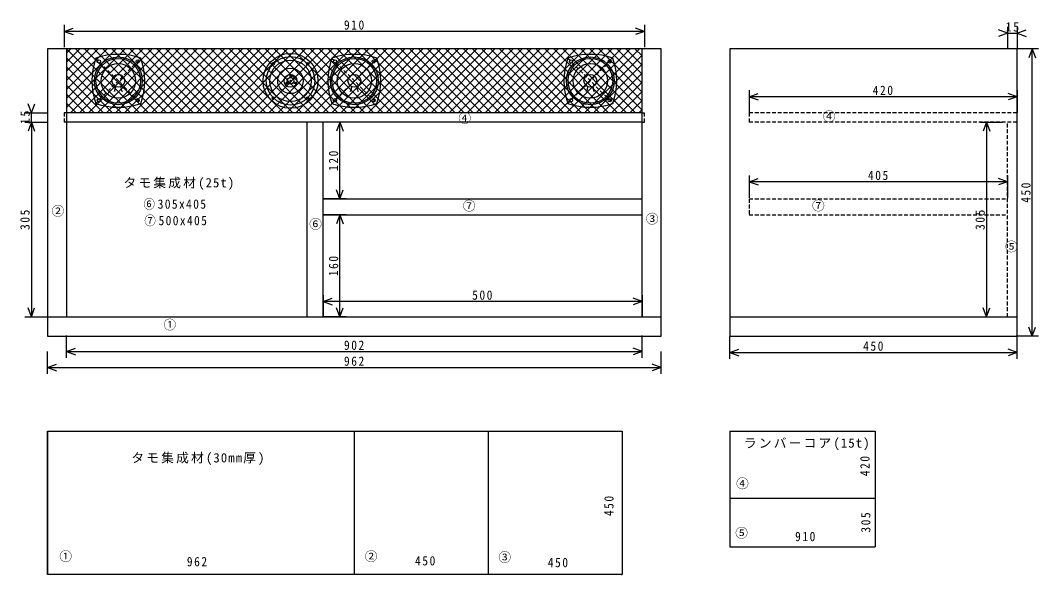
# Model space of a CAD drawing. Units: millimetres, scale not verified. Extents: x -823 to 774, y -426 to 442.
import ezdxf
from ezdxf.enums import TextEntityAlignment as Align

# ---------------------------------------------------------------- set-up
doc = ezdxf.new("R2010")
doc.units = ezdxf.units.MM
doc.header["$LTSCALE"] = 5
doc.linetypes.add('DASHED1', pattern=[1.8, 1.2, -0.6])
doc.layers.add('0-0', color=7, linetype='Continuous')
doc.styles.add('ＭＳ ゴシック', font='')
doc.styles.get('ＭＳ ゴシック').set_extended_font_data('MS Gothic')

msp = doc.modelspace()

# ---------------------------------------------------------------- linework, layer by layer
at = {"layer": '0-0', "color": 4}
for p, q in [((-754.184, 435.277), (-754.184, 400.277)), ((155.816, 435.277), (155.816, 400.277)), ((724.702, 432.309), (724.702, 397.309)), ((739.702, 432.309), (739.702, 397.309)), ((-754.184, 425.277), (-740.089, 430.408)), ((155.816, 425.277), (-754.184, 425.277)), ((-754.184, 425.277), (-740.089, 420.147)), ((155.816, 425.277), (141.721, 430.408)), ((155.816, 425.277), (141.721, 420.147)), ((724.702, 422.309), (710.607, 427.439)), ((724.702, 422.309), (710.607, 417.179)), ((724.702, 422.309), (739.702, 422.309)), ((739.702, 422.309), (753.797, 427.439)), ((739.702, 422.309), (753.797, 417.179)), ((773.536, 397.733), (738.536, 397.733)), ((763.536, 397.733), (758.406, 383.638)), ((763.536, -52.267), (763.536, 397.733)), ((763.536, 397.733), (768.667, 383.638)), ((319.702, 332.863), (319.702, 297.863)), ((319.702, 322.863), (333.797, 327.993)), ((739.702, 322.863), (319.702, 322.863)), ((319.702, 322.863), (333.797, 317.732)), ((739.702, 322.863), (725.607, 327.993)), ((739.702, 322.863), (725.607, 317.732)), ((739.702, 332.863), (739.702, 297.863)), ((-805.203, 297.733), (-810.333, 311.829)), ((-815.203, 297.733), (-780.203, 297.733)), ((-815.474, 282.733), (-780.203, 282.733)), ((-805.474, 282.733), (-810.604, 268.638)), ((-805.474, 282.733), (-805.474, -22.267)), ((-805.474, 282.733), (-800.344, 268.638)), ((-311.826, 282.733), (-346.826, 282.733)), ((-321.826, 282.733), (-326.957, 268.638)), ((-321.826, 162.733), (-321.826, 282.733)), ((-321.826, 282.733), (-316.696, 268.638)), ((681.775, 282.733), (716.775, 282.733)), ((691.775, 282.733), (686.644, 268.638)), ((691.775, 282.733), (691.775, -22.267)), ((691.775, 282.733), (696.905, 268.638)), ((319.702, 199.573), (319.702, 164.573)), ((319.702, 189.573), (333.797, 194.703)), ((724.702, 189.573), (710.607, 194.703)), ((724.702, 199.573), (724.702, 164.573)), ((-321.826, 162.733), (-326.957, 176.829)), ((-321.826, 162.733), (-316.696, 176.829)), ((724.702, 189.573), (319.702, 189.573)), ((319.702, 189.573), (333.797, 184.442)), ((724.702, 189.573), (710.607, 184.442)), ((-311.826, 162.733), (-346.826, 162.733)), ((-311.826, 137.733), (-346.826, 137.733)), ((-321.826, 137.733), (-326.957, 123.638)), ((-321.826, -22.267), (-321.826, 137.733)), ((-321.826, 137.733), (-316.696, 123.638)), ((-348.184, 11.878), (-348.184, -23.122)), ((-348.184, 1.878), (-334.089, 7.009)), ((151.816, 1.878), (-348.184, 1.878)), ((-348.184, 1.878), (-334.089, -3.252)), ((151.816, 1.878), (137.721, 7.009)), ((151.816, 1.878), (137.721, -3.252)), ((151.816, 11.878), (151.816, -23.122)), ((-805.474, -22.267), (-810.604, -8.171)), ((-805.474, -22.267), (-800.344, -8.171)), ((-321.826, -22.267), (-326.957, -8.171)), ((-321.826, -22.267), (-316.696, -8.171)), ((691.775, -22.267), (686.644, -8.171)), ((691.775, -22.267), (696.905, -8.171)), ((-815.474, -22.267), (-780.474, -22.267)), ((-311.826, -22.267), (-346.826, -22.267)), ((681.775, -22.267), (716.775, -22.267)), ((763.536, -52.267), (758.406, -38.171)), ((763.536, -52.267), (768.667, -38.171)), ((-750.184, -86.684), (-750.184, -51.684)), ((151.816, -86.684), (151.816, -51.684)), ((289.702, -88.044), (289.702, -53.044)), ((773.536, -52.267), (738.536, -52.267)), ((739.702, -88.044), (739.702, -53.044)), ((-780.184, -111.684), (-780.184, -76.684)), ((-750.184, -76.684), (-736.089, -71.554)), ((-750.184, -76.684), (151.816, -76.684)), ((-750.184, -76.684), (-736.089, -81.814)), ((151.816, -76.684), (137.721, -71.554)), ((151.816, -76.684), (137.721, -81.814)), ((181.816, -111.684), (181.816, -76.684)), ((289.702, -78.044), (303.797, -72.914)), ((289.702, -78.044), (739.702, -78.044)), ((289.702, -78.044), (303.797, -83.174)), ((739.702, -78.044), (725.607, -72.914)), ((739.702, -78.044), (725.607, -83.174)), ((-780.184, -101.684), (-766.089, -96.554)), ((-780.184, -101.684), (181.816, -101.684)), ((-780.184, -101.684), (-766.089, -106.814)), ((181.816, -101.684), (167.721, -96.554)), ((181.816, -101.684), (167.721, -106.814))]:
    msp.add_line(p, q, dxfattribs=at)
at = {"layer": '0-0'}
for p, q in [((-780.184, 397.733), (-780.184, -52.267)), ((181.816, 397.733), (-780.184, 397.733)), ((-750.184, 397.733), (-750.184, -22.267)), ((-750.184, 306.051), (-658.502, 397.733)), ((-750.184, 376.761), (-729.212, 397.733)), ((-750.184, 320.193), (-672.644, 397.733)), ((-750.184, 334.335), (-686.786, 397.733)), ((-750.184, 348.477), (-700.928, 397.733)), ((-750.184, 362.619), (-715.07, 397.733)), ((-750.184, 390.904), (-743.354, 397.733)), ((-750.184, 397.723), (-650.194, 297.733)), ((-750.184, 383.581), (-664.336, 297.733)), ((-744.359, 297.733), (-644.359, 397.733)), ((-736.052, 397.733), (-636.052, 297.733)), ((-730.217, 297.733), (-630.217, 397.733)), ((-721.91, 397.733), (-621.91, 297.733)), ((-716.075, 297.733), (-616.075, 397.733)), ((-707.767, 397.733), (-607.767, 297.733)), ((-701.933, 297.733), (-601.933, 397.733)), ((-693.625, 397.733), (-593.625, 297.733)), ((-687.791, 297.733), (-587.791, 397.733)), ((-679.483, 397.733), (-579.483, 297.733)), ((-673.649, 297.733), (-573.649, 397.733)), ((-665.341, 397.733), (-565.341, 297.733)), ((-659.507, 297.733), (-559.507, 397.733)), ((-651.199, 397.733), (-551.199, 297.733)), ((-645.364, 297.733), (-545.364, 397.733)), ((-637.057, 397.733), (-537.057, 297.733)), ((-631.222, 297.733), (-531.222, 397.733)), ((-622.915, 397.733), (-522.915, 297.733)), ((-617.08, 297.733), (-517.08, 397.733)), ((-608.772, 397.733), (-508.772, 297.733)), ((-602.938, 297.733), (-502.938, 397.733)), ((-594.63, 397.733), (-494.63, 297.733)), ((-588.796, 297.733), (-488.796, 397.733)), ((-580.488, 397.733), (-480.488, 297.733)), ((-574.654, 297.733), (-474.654, 397.733)), ((-566.346, 397.733), (-466.346, 297.733)), ((-560.512, 297.733), (-460.512, 397.733)), ((-552.204, 397.733), (-452.204, 297.733)), ((-546.37, 297.733), (-446.37, 397.733)), ((-538.062, 397.733), (-438.062, 297.733)), ((-532.227, 297.733), (-432.227, 397.733)), ((-523.92, 397.733), (-423.92, 297.733)), ((-518.085, 297.733), (-418.085, 397.733)), ((-509.778, 397.733), (-409.778, 297.733)), ((-503.943, 297.733), (-403.943, 397.733)), ((-495.635, 397.733), (-395.635, 297.733)), ((-489.801, 297.733), (-389.801, 397.733)), ((-481.493, 397.733), (-381.493, 297.733)), ((-475.659, 297.733), (-375.659, 397.733)), ((-467.351, 397.733), (-367.351, 297.733)), ((-461.517, 297.733), (-361.517, 397.733)), ((-453.209, 397.733), (-353.209, 297.733)), ((-447.375, 297.733), (-347.375, 397.733)), ((-439.067, 397.733), (-339.067, 297.733)), ((-433.232, 297.733), (-333.232, 397.733)), ((-424.925, 397.733), (-324.925, 297.733)), ((-419.09, 297.733), (-319.09, 397.733)), ((-410.783, 397.733), (-310.783, 297.733)), ((-404.948, 297.733), (-304.948, 397.733)), ((-396.64, 397.733), (-296.64, 297.733)), ((-390.806, 297.733), (-290.806, 397.733)), ((-382.498, 397.733), (-282.498, 297.733)), ((-376.664, 297.733), (-276.664, 397.733)), ((-368.356, 397.733), (-268.356, 297.733)), ((-362.522, 297.733), (-262.522, 397.733)), ((-354.214, 397.733), (-254.214, 297.733)), ((-348.38, 297.733), (-248.38, 397.733)), ((-348.184, 396.924), (-348.184, 397.733)), ((-340.072, 397.733), (-240.072, 297.733)), ((-334.238, 297.733), (-234.238, 397.733)), ((-325.93, 397.733), (-225.93, 297.733)), ((-320.095, 297.733), (-220.095, 397.733)), ((-311.788, 397.733), (-211.788, 297.733)), ((-305.953, 297.733), (-205.953, 397.733)), ((-297.646, 397.733), (-197.646, 297.733)), ((-291.811, 297.733), (-191.811, 397.733)), ((-283.503, 397.733), (-183.503, 297.733)), ((-277.669, 297.733), (-177.669, 397.733)), ((-269.361, 397.733), (-169.361, 297.733)), ((-263.527, 297.733), (-163.527, 397.733)), ((-255.219, 397.733), (-155.219, 297.733)), ((-249.385, 297.733), (-149.385, 397.733)), ((-241.077, 397.733), (-141.077, 297.733)), ((-235.243, 297.733), (-135.243, 397.733)), ((-226.935, 397.733), (-126.935, 297.733)), ((-221.1, 297.733), (-121.1, 397.733)), ((-212.793, 397.733), (-112.793, 297.733)), ((-206.958, 297.733), (-106.958, 397.733)), ((-198.651, 397.733), (-98.651, 297.733)), ((-192.816, 297.733), (-92.816, 397.733)), ((-184.508, 397.733), (-84.508, 297.733)), ((-178.674, 297.733), (-78.674, 397.733)), ((-170.366, 397.733), (-70.366, 297.733)), ((-164.532, 297.733), (-64.532, 397.733)), ((-156.224, 397.733), (-56.224, 297.733)), ((-150.39, 297.733), (-50.39, 397.733)), ((-142.082, 397.733), (-42.082, 297.733)), ((-136.248, 297.733), (-36.248, 397.733)), ((-127.94, 397.733), (-27.94, 297.733)), ((-122.105, 297.733), (-22.105, 397.733)), ((-113.798, 397.733), (-13.798, 297.733)), ((-107.963, 297.733), (-7.963, 397.733)), ((-99.656, 397.733), (0.344, 297.733)), ((-93.821, 297.733), (6.179, 397.733)), ((-85.513, 397.733), (14.487, 297.733)), ((-79.679, 297.733), (20.321, 397.733)), ((-71.371, 397.733), (28.629, 297.733)), ((-65.537, 297.733), (34.463, 397.733)), ((-57.229, 397.733), (42.771, 297.733)), ((-51.395, 297.733), (48.605, 397.733)), ((-43.087, 397.733), (56.913, 297.733)), ((-37.253, 297.733), (62.747, 397.733)), ((-28.945, 397.733), (71.055, 297.733)), ((-23.111, 297.733), (76.889, 397.733)), ((-14.803, 397.733), (85.197, 297.733)), ((-8.968, 297.733), (91.032, 397.733)), ((-0.661, 397.733), (99.339, 297.733)), ((5.174, 297.733), (105.174, 397.733)), ((13.481, 397.733), (113.481, 297.733)), ((19.316, 297.733), (119.316, 397.733)), ((27.624, 397.733), (127.624, 297.733)), ((33.458, 297.733), (133.458, 397.733)), ((41.766, 397.733), (141.766, 297.733)), ((47.6, 297.733), (147.6, 397.733)), ((55.908, 397.733), (151.816, 301.825)), ((61.742, 297.733), (151.816, 387.807)), ((70.05, 397.733), (151.816, 315.967)), ((84.192, 397.733), (151.816, 330.109)), ((98.334, 397.733), (151.816, 344.251)), ((112.476, 397.733), (151.816, 358.394)), ((126.619, 397.733), (151.816, 372.536)), ((140.761, 397.733), (151.816, 386.678)), ((151.816, -21.762), (151.816, 397.733)), ((181.816, -52.267), (181.816, 397.733)), ((-750.184, 369.439), (-678.478, 297.733)), ((-424.693, 373.154), (-427.522, 375.982)), ((-373.782, 373.154), (-370.953, 375.982)), ((75.884, 297.733), (151.816, 373.665)), ((-750.184, 355.297), (-692.62, 297.733)), ((-400.237, 357.648), (-400.237, 352.597)), ((-398.237, 357.648), (-398.237, 352.597)), ((90.027, 297.733), (151.816, 359.523)), ((-750.184, 341.155), (-706.762, 297.733)), ((-403.88, 345.841), (-408.1, 343.066)), ((-402.781, 344.171), (-407.001, 341.395)), ((-400.237, 347.698), (-398.237, 347.698)), ((-399.237, 348.698), (-399.237, 346.698)), ((-395.135, 344.839), (-390.497, 342.839)), ((-394.343, 346.676), (-389.705, 344.675)), ((104.169, 297.733), (151.816, 345.381)), ((-750.184, 327.013), (-720.905, 297.733)), ((-424.693, 322.242), (-427.522, 319.414)), ((-373.782, 322.242), (-370.953, 319.414)), ((118.311, 297.733), (151.816, 331.238)), ((-750.184, 312.87), (-735.047, 297.733)), ((132.453, 297.733), (151.816, 317.096)), ((-750.184, 298.728), (-749.189, 297.733)), ((151.816, 297.733), (-750.184, 297.733)), ((146.595, 297.733), (151.816, 302.954)), ((151.816, 282.733), (-750.184, 282.733)), ((-373.184, -21.762), (-373.184, 282.733)), ((-348.184, -21.762), (-348.184, 282.733)), ((-348.184, 162.733), (151.816, 162.733)), ((-348.184, 137.733), (151.816, 137.733)), ((-780.184, -22.267), (181.816, -22.267)), ((151.816, -22.267), (151.816, -21.762)), ((289.702, -22.267), (739.702, -22.267)), ((-780.184, -52.267), (181.816, -52.267)), ((-780.184, -201.295), (-780.184, -426.295)), ((-631.088, -201.295), (-628.368, -201.295)), ((-299.184, -201.295), (-299.184, -426.295)), ((-89.184, -201.295), (-89.184, -426.295)), ((289.702, -306.295), (517.202, -306.295)), ((119.816, -426.295), (120.816, -426.295))]:
    msp.add_line(p, q, dxfattribs=at)
at = {"layer": '0-0', "linetype": 'DASHED1'}
for p, q in [((-704.539, 312.378), (-633.829, 383.088)), ((-704.539, 383.088), (-633.829, 312.378)), ((-334.539, 312.378), (-263.829, 383.088)), ((-334.539, 383.088), (-263.829, 312.378)), ((35.461, 312.378), (106.171, 383.088)), ((35.461, 383.088), (106.171, 312.378)), ((151.816, 297.733), (155.816, 297.733)), ((155.816, 282.733), (155.816, 297.733)), ((739.702, 297.733), (319.702, 297.733)), ((319.702, 297.733), (319.702, 282.733)), ((-750.184, 282.733), (-754.184, 282.733)), ((151.816, 282.733), (155.816, 282.733)), ((739.702, 282.733), (319.702, 282.733)), ((724.702, -22.267), (724.702, 282.733)), ((319.702, 162.733), (319.702, 137.733)), ((319.702, 162.733), (724.702, 162.733)), ((319.702, 137.733), (724.702, 137.733))]:
    msp.add_line(p, q, dxfattribs=at)
at = {"layer": '0-0'}
msp.add_lwpolyline([(289.702, -52.267), (739.702, -52.267), (739.702, 397.733), (289.702, 397.733)], close=True, dxfattribs=at)
at = {"layer": '0-0', "color": 4}
msp.add_lwpolyline([(-805.203, 282.733), (-805.203, 297.733), (-800.072, 311.829)], dxfattribs=at)
at = {"layer": '0-0', "linetype": 'DASHED1'}
msp.add_lwpolyline([(-750.184, 297.733), (-754.184, 297.733), (-754.184, 282.733)], dxfattribs=at)
at = {"layer": '0-0'}
for points in [[(119.816, -426.295), (-780.184, -426.295), (-780.184, -201.295), (119.816, -201.295)], [(-780.184, -201.295), (120.816, -201.295), (120.816, -426.295)], [(289.702, -201.295), (289.702, -382.595), (517.202, -382.595)], [(289.702, -201.295), (517.202, -201.295), (517.202, -382.595)]]:
    msp.add_lwpolyline(points, dxfattribs=at)
for centre, radius in [((-669.184, 347.733), 37.5), ((-399.237, 347.698), 43), ((-399.237, 347.698), 38), ((-299.184, 347.733), 37.5), ((70.816, 347.733), 37.5), ((-669.184, 347.733), 35), ((-699.59, 378.139), 2.5), ((-669.184, 347.733), 27), ((-638.778, 378.139), 2.5), ((-399.237, 347.698), 32.5), ((-426.107, 374.568), 2), ((-399.237, 347.698), 20), ((-372.367, 374.568), 2), ((-299.184, 347.733), 35), ((-329.59, 378.139), 2.5), ((-299.184, 347.733), 27), ((-268.778, 378.139), 2.5), ((70.816, 347.733), 35), ((40.41, 378.139), 2.5), ((70.816, 347.733), 27), ((101.222, 378.139), 2.5), ((-669.184, 347.733), 10), ((-399.237, 347.698), 10), ((-399.237, 347.698), 5), ((-299.184, 347.733), 10), ((70.816, 347.733), 10), ((-399.237, 347.698), 1), ((-699.59, 317.328), 2.5), ((-675.184, 331.165), 0.2), ((-663.184, 331.165), 0.2), ((-638.778, 317.328), 2.5), ((-426.107, 320.828), 2), ((-372.367, 320.828), 2), ((-329.59, 317.328), 2.5), ((-305.184, 331.165), 0.2), ((-293.184, 331.165), 0.2), ((-268.778, 317.328), 2.5), ((40.41, 317.328), 2.5), ((64.816, 331.165), 0.2), ((76.816, 331.165), 0.2), ((101.222, 317.328), 2.5)]:
    msp.add_circle(centre, radius, dxfattribs=at)
for centre, radius, start, end in [((-669.184, 284.447), 104.786, 70.28108, 109.71875), ((-299.184, 284.447), 104.786, 70.28108, 109.71875), ((70.816, 284.447), 104.786, 70.28108, 109.71875), ((-605.898, 347.733), 104.786, 160.28108, 199.71875), ((-732.47, 347.733), 104.786, 340.28108, 19.71875), ((-235.898, 347.733), 104.786, 160.28108, 199.71875), ((-362.47, 347.733), 104.786, 340.28108, 19.71875), ((134.102, 347.733), 104.786, 160.28108, 199.71875), ((7.53, 347.733), 104.786, 340.28108, 19.71875), ((-690.098, 339.166), 16.925, 331.78838, 357.97403), ((-648.27, 339.166), 16.925, 182.02293, 208.21141), ((-320.098, 339.166), 16.925, 331.78838, 357.97403), ((-278.27, 339.166), 16.925, 182.02293, 208.21141), ((49.902, 339.166), 16.925, 331.78838, 357.97403), ((91.73, 339.166), 16.925, 182.02293, 208.21141), ((-669.184, 411.02), 104.786, 250.28108, 289.71875), ((-299.184, 411.02), 104.786, 250.28108, 289.71875), ((70.816, 411.02), 104.786, 250.28108, 289.71875)]:
    msp.add_arc(centre, radius, start, end, dxfattribs=at)
at = {"layer": '0-0', "linetype": 'DASHED1'}
for centre in [(-690.098, 339.166), (-320.098, 339.166), (49.902, 339.166)]:
    msp.add_arc(centre, 16.925, 331.78835, 357.97682, dxfattribs=at)

# ---------------------------------------------------------------- texts
at = {"layer": '0-0', "style": 'ＭＳ ゴシック'}
for s, p in [('④', (-136.01, 277.461)), ('④', (435.233, 280.181)), ('⑦', (-129.21, 140.091)), ('⑦', (418.172, 140.33)), ('②', (-773.899, 131.93)), ('⑥', (-369.948, 111.528)), ('③', (157.772, 119.689)), ('⑤', (720.855, 76.166)), ('①', (-598.446, -46.244)), ('④', (299.223, -295.142)), ('⑤', (297.863, -372.668)), ('①', (-761.658, -409.391)), ('②', (-282.902, -409.391)), ('③', (-73.446, -410.751))]:
    msp.add_text(s, height=14.66, dxfattribs=at).set_placement(p, align=Align.BOTTOM_LEFT)
at = {"layer": '0-0', "char_height": 14.66, "attachment_point": 7, "style": 'ＭＳ ゴシック'}
for s, insert in [('\\T1.27;\\W0.9;910', (-315.434, 427.777)), ('\\T1.27;\\W0.95;15', (721.577, 424.809)), ('\\T1.27;\\W0.9;420', (513.452, 325.363)), ('\\T1.17;タモ集成材(25t)', (-661.01, 176.813)), ('\\T1.27;\\W0.9;405', (505.952, 192.073)), ('\\T1.24;\\W0.9;⑥305x405', (-629.728, 145.531)), ('\\T1.24;\\W0.9;⑦500x405', (-628.368, 119.689)), ('\\T1.27;\\W0.9;500', (-114.434, 4.378)), ('\\T1.27;\\W0.9;902', (-315.434, -74.184)), ('\\T1.27;\\W0.9;450', (498.452, -75.544)), ('\\T1.27;\\W0.9;962', (-315.434, -99.184)), ('\\T1.17;ランバーコア(15t)', (311.464, -231.218)), ('\\T1.17;タモ集成材(30mm厚)', (-648.769, -254.339)), ('\\T1.27;\\W0.9;910', (391.71, -374.028)), ('\\T1.27;\\W0.9;962', (-561.723, -413.472)), ('\\T1.27;\\W0.9;450', (-204.016, -412.111)), ('\\T1.27;\\W0.9;450', (4.08, -414.832))]:
    msp.add_mtext(s, dxfattribs=dict(at, insert=insert))
at = {"layer": '0-0', "char_height": 14.66, "attachment_point": 7, "rotation": 90, "style": 'ＭＳ ゴシック'}
for s, insert in [('\\T1.27;\\W0.95;15', (-807.703, 279.608)), ('\\T1.27;\\W0.9;120', (-324.326, 206.483)), ('\\T1.27;\\W0.9;450', (761.036, 156.483)), ('\\T1.27;\\W0.9;305', (-807.974, 113.983)), ('\\T1.27;\\W0.9;305', (689.275, 113.983)), ('\\T1.27;\\W0.9;160', (-324.326, 41.483)), ('\\T1.27;\\W0.9;420', (508.679, -272.021)), ('\\T1.27;\\W0.9;450', (107.448, -334.585)), ('\\T1.27;\\W0.9;305', (510.039, -360.427))]:
    msp.add_mtext(s, dxfattribs=dict(at, insert=insert))

doc.saveas('drawing.dxf')
